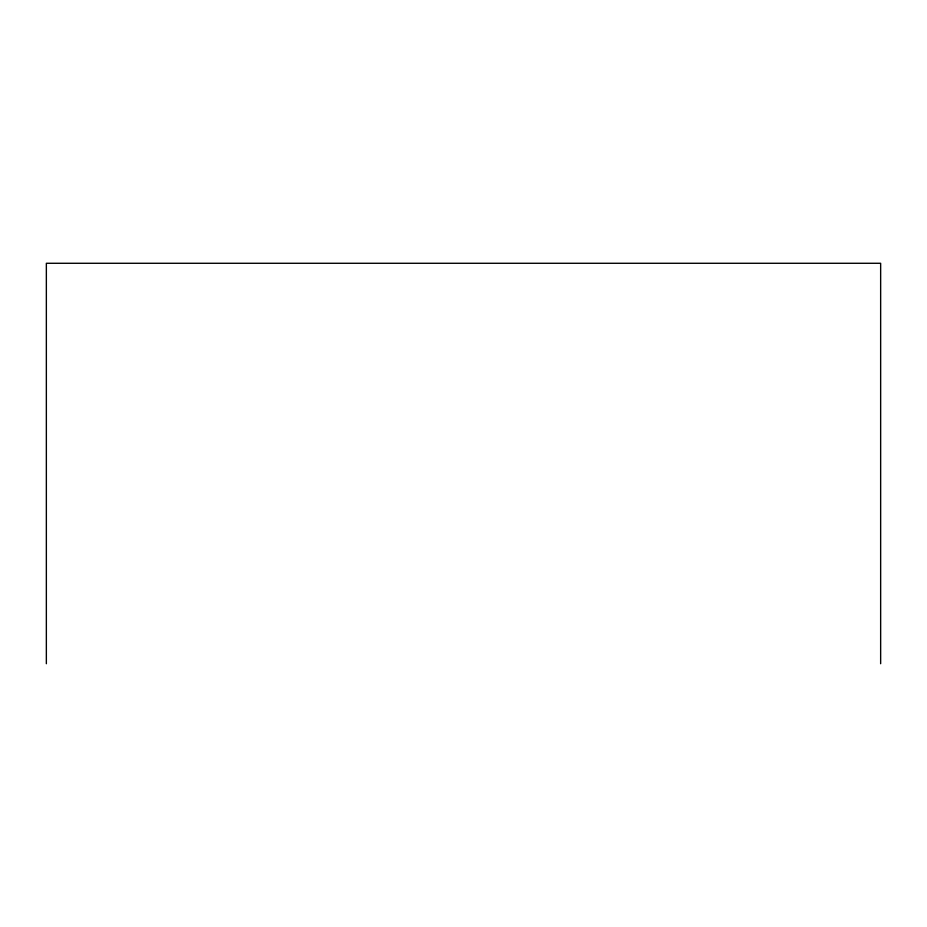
<?xml version="1.0" encoding="UTF-8"?>
<svg xmlns="http://www.w3.org/2000/svg" width="927" height="927" viewBox="0 0 927 927"><rect width="100%" height="100%" fill="white"/><g stroke="black" fill="none" stroke-linecap="round" stroke-linejoin="round"><path stroke-width="1.39" d="M880.65 663.72L880.65 263.28L46.35 263.28L46.35 663.72"/></g></svg>
